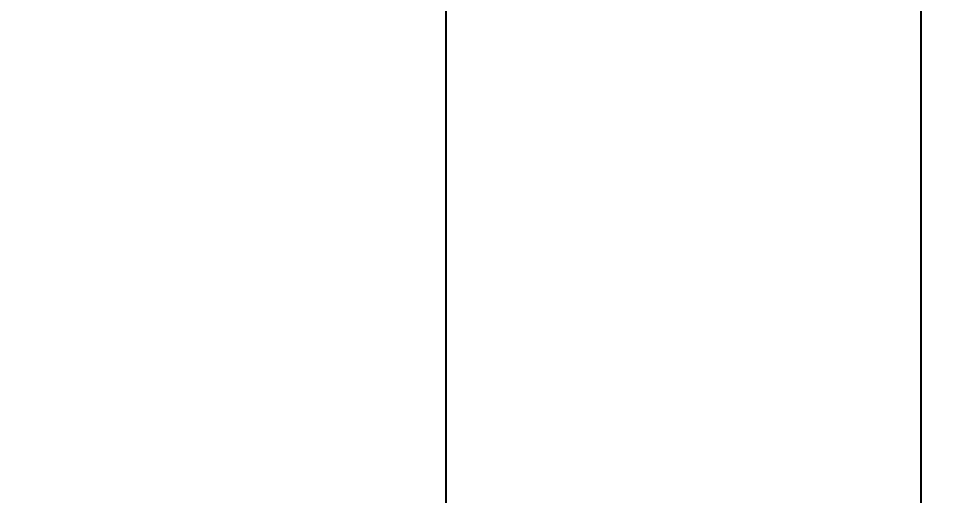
# Model space of a CAD drawing. Header units: millimetres. Extents: x 5828 to 6704, y 123 to 421.
# Drawn here: x 6434.31 to 6439.95, y 312.13 to 315.03 of the extents above; entities that cross this region are included whole.
import ezdxf

# ---------------------------------------------------------------- set-up
doc = ezdxf.new("R2010")
doc.units = ezdxf.units.MM
doc.layers.add('尺寸标注', color=7, linetype='Continuous')
doc.styles.add('微软雅黑', font='msyh.ttc', dxfattribs={"height": 1.5})
doc.dimstyles.new('尺寸标注_1_15比例', dxfattribs={"dimtxt": 1.5, "dimasz": 1.25, "dimexe": 0.5, "dimexo": 0.4, "dimgap": 0.5, "dimtad": 1, "dimdec": 1, "dimlfac": 15, "dimdsep": 46, "dimtxsty": '微软雅黑', "dimcen": 0.09, "dimadec": 0, "dimazin": 0, "dimtp": 0.01, "dimtm": 0.01, "dimtfac": 1, "dimtdec": 1, "dimtofl": 0, "dimtmove": 0, "dimatfit": 3, "dimfxl": 1, "dimtolj": 1, "dimarcsym": 0})

# ---------------------------------------------------------------- blocks, each defined once
blk = doc.blocks.new('*D923')
at = {"layer": 'Defpoints', "color": 0}
for p in [(6439.8035, 319.9272), (6436.9138, 311.1151), (6439.8035, 310.8817)]:
    blk.add_point(p, dxfattribs=at)
at = {"layer": '尺寸标注', "color": 0, "lineweight": -2}
for p, q in [((6436.9138, 311.5151), (6436.9138, 320.4272)), ((6439.8035, 311.2817), (6439.8035, 320.4272)), ((6435.6638, 319.9272), (6434.4138, 319.9272)), ((6441.0535, 319.9272), (6447.1063, 319.9272))]:
    blk.add_line(p, q, dxfattribs=at)
at = {"layer": '尺寸标注', "color": 0}
for points in [[(6435.6638, 319.7189), (6435.6638, 320.1356), (6436.9138, 319.9272)], [(6441.0535, 320.1356), (6441.0535, 319.7189), (6439.8035, 319.9272)]]:
    blk.add_solid(points, dxfattribs=at)
at = {"layer": '尺寸标注', "color": 0, "insert": (6444.7049, 321.2024), "char_height": 1.5, "attachment_point": 5, "style": '微软雅黑'}
blk.add_mtext('\\A1;43.3', dxfattribs=at)
blk = doc.blocks.new('*D924')
at = {"layer": 'Defpoints', "color": 0}
for p in [(6422.7414, 319.9272), (6436.9138, 311.1151), (6422.7414, 307.4484)]:
    blk.add_point(p, dxfattribs=at)
at = {"layer": '尺寸标注', "color": 0, "lineweight": -2}
for p, q in [((6422.7414, 307.8484), (6422.7414, 320.4272)), ((6436.9138, 311.5151), (6436.9138, 320.4272)), ((6435.6638, 319.9272), (6423.9914, 319.9272))]:
    blk.add_line(p, q, dxfattribs=at)
at = {"layer": '尺寸标注', "color": 0}
for points in [[(6423.9914, 320.1356), (6423.9914, 319.7189), (6422.7414, 319.9272)], [(6435.6638, 319.7189), (6435.6638, 320.1356), (6436.9138, 319.9272)]]:
    blk.add_solid(points, dxfattribs=at)
at = {"layer": '尺寸标注', "color": 0, "insert": (6429.8276, 321.2063), "char_height": 1.5, "attachment_point": 5, "style": '微软雅黑'}
blk.add_mtext('\\A1;212.6', dxfattribs=at)

msp = doc.modelspace()

# ---------------------------------------------------------------- dimensions: what is measured, and where the dimension line sits
at = {"layer": '尺寸标注'}
for base, p2, picture, middle in [((6422.7414, 319.9272), (6422.7414, 307.4484), '*D924', (6429.8276, 321.2063)), ((6439.8035, 319.9272), (6439.8035, 310.8817), '*D923', (6444.7049, 321.2024))]:
    dim = msp.add_linear_dim(base=base, p1=(6436.9138, 311.1151), p2=p2, dimstyle='尺寸标注_1_15比例', dxfattribs=at)
    dim.commit()
    dim.dimension.update_dxf_attribs({"geometry": picture, "text_midpoint": middle})

doc.saveas('drawing.dxf')
